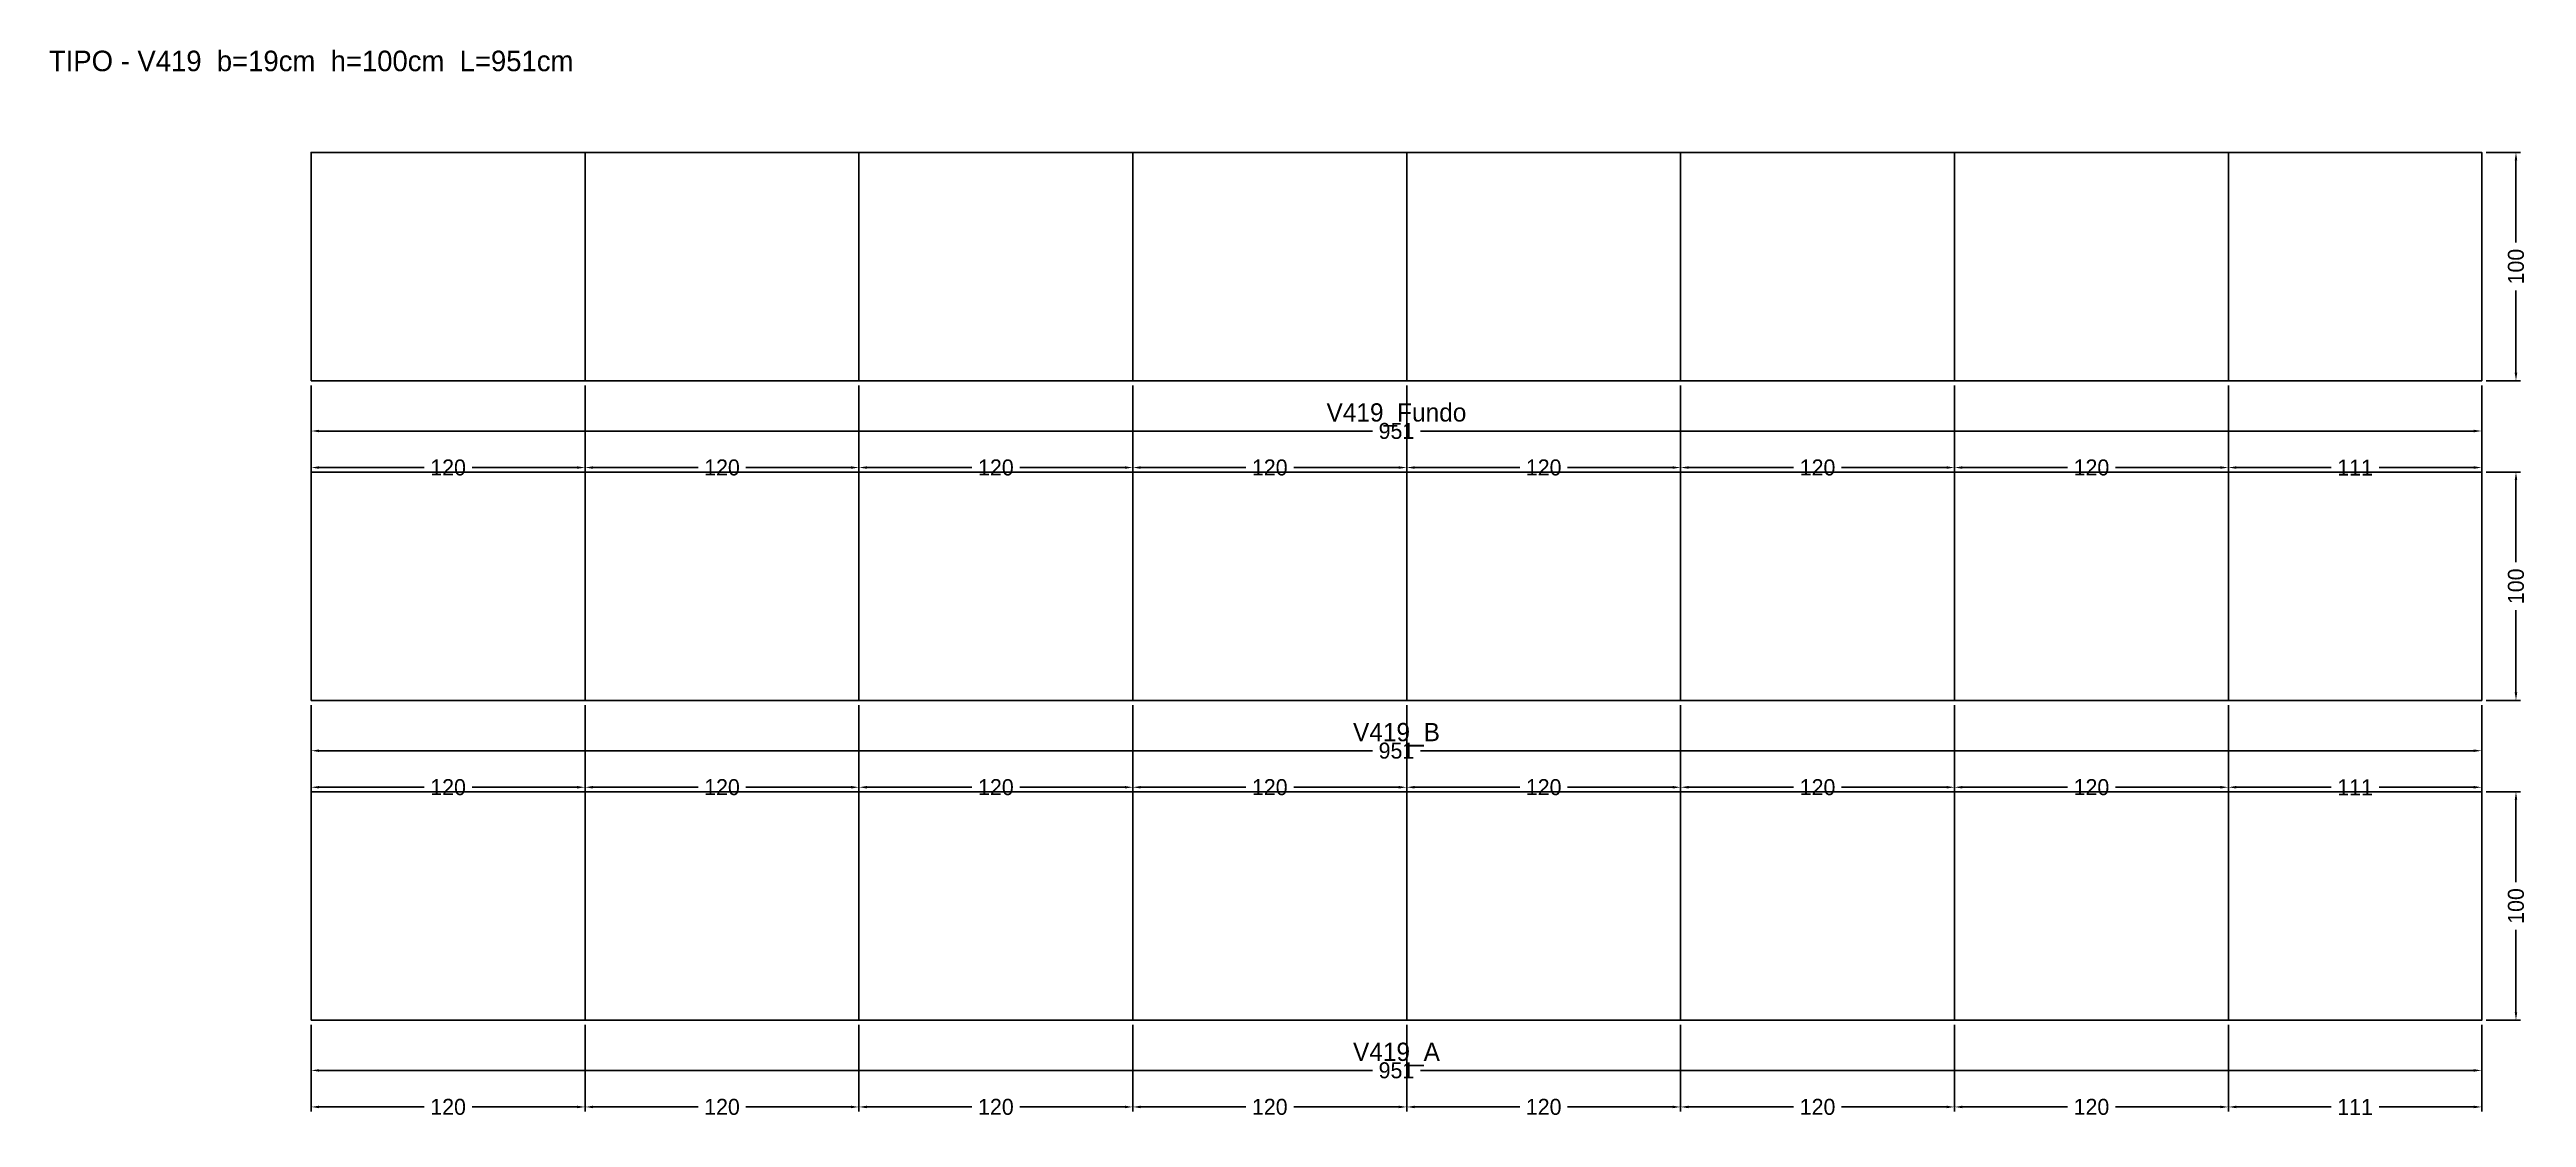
# Model space of a CAD drawing. Header units: metres. Extents: x -115 to 971, y -43 to 425.
import ezdxf

# ---------------------------------------------------------------- set-up
doc = ezdxf.new("R2010")
doc.units = ezdxf.units.M
for name, color, linetype in [('COTA', 3, 'Continuous'), ('NOMENCLATURA', 2, 'Continuous'), ('Paineis', 7, 'Continuous'), ('Texto Secao', 2, 'Continuous')]:
    doc.layers.add(name, color=color, linetype=linetype)
doc.dimstyles.new('COTA_VIG', dxfattribs={"dimtxt": 7, "dimasz": 3.5, "dimexe": 2, "dimexo": 2, "dimgap": 1.5, "dimtad": 1, "dimdec": 1, "dimcen": 2.5, "dimclrd": 3, "dimclre": 3, "dimclrt": 3, "dimazin": 3, "dimtfac": 1, "dimtmove": 0, "dimatfit": 3})

# ---------------------------------------------------------------- blocks, each defined once
blk = doc.blocks.new('_CLOSEDFILLED')
at = {"color": 0, "linetype": 'BYBLOCK'}
blk.add_solid([(-1, 0.16), (0, 0), (-1, -0.16)], dxfattribs=at)
blk = doc.blocks.new('*D1')
at = {"color": 3}
for p, q in [((0, -2), (0, -24)), ((951, -2), (951, -24)), ((3.5, -22), (465, -22)), ((486, -22), (947.5, -22))]:
    blk.add_line(p, q, dxfattribs=at)
at = {"layer": 'Defpoints'}
for p in [(0, 0), (951, 0), (0, -22)]:
    blk.add_point(p, dxfattribs=at)
at = {"layer": 'COTA', "color": 3, "xscale": 3.5, "yscale": 3.5, "rotation": 180}
blk.add_blockref('_CLOSEDFILLED', (0, -22), dxfattribs=at)
at = {"layer": 'COTA', "color": 3, "xscale": 3.5, "yscale": 3.5}
blk.add_blockref('_CLOSEDFILLED', (951, -22), dxfattribs=at)
at = {"layer": 'COTA', "color": 3, "insert": (475.5, -22), "char_height": 7, "attachment_point": 5}
blk.add_mtext('951', dxfattribs=at)
blk = doc.blocks.new('*D2')
at = {"color": 3}
for p, q in [((0, -2), (0, -40)), ((120, -2), (120, -40)), ((3.5, -38), (49.5, -38)), ((70.5, -38), (116.5, -38))]:
    blk.add_line(p, q, dxfattribs=at)
at = {"layer": 'Defpoints'}
for p in [(0, 0), (120, 0), (0, -38)]:
    blk.add_point(p, dxfattribs=at)
at = {"layer": 'COTA', "color": 3, "xscale": 3.5, "yscale": 3.5, "rotation": 180}
blk.add_blockref('_CLOSEDFILLED', (0, -38), dxfattribs=at)
at = {"layer": 'COTA', "color": 3, "xscale": 3.5, "yscale": 3.5}
blk.add_blockref('_CLOSEDFILLED', (120, -38), dxfattribs=at)
at = {"layer": 'COTA', "color": 3, "insert": (60, -38), "char_height": 7, "attachment_point": 5}
blk.add_mtext('120', dxfattribs=at)
blk = doc.blocks.new('*D3')
at = {"color": 3}
for p, q in [((120, -2), (120, -40)), ((240, -2), (240, -40)), ((123.5, -38), (169.5, -38)), ((190.5, -38), (236.5, -38))]:
    blk.add_line(p, q, dxfattribs=at)
at = {"layer": 'Defpoints'}
for p in [(120, 0), (240, 0), (120, -38)]:
    blk.add_point(p, dxfattribs=at)
at = {"layer": 'COTA', "color": 3, "xscale": 3.5, "yscale": 3.5, "rotation": 180}
blk.add_blockref('_CLOSEDFILLED', (120, -38), dxfattribs=at)
at = {"layer": 'COTA', "color": 3, "xscale": 3.5, "yscale": 3.5}
blk.add_blockref('_CLOSEDFILLED', (240, -38), dxfattribs=at)
at = {"layer": 'COTA', "color": 3, "insert": (180, -38), "char_height": 7, "attachment_point": 5}
blk.add_mtext('120', dxfattribs=at)
blk = doc.blocks.new('*D4')
at = {"color": 3}
for p, q in [((240, -2), (240, -40)), ((360, -2), (360, -40)), ((243.5, -38), (289.5, -38)), ((310.5, -38), (356.5, -38))]:
    blk.add_line(p, q, dxfattribs=at)
at = {"layer": 'Defpoints'}
for p in [(240, 0), (360, 0), (240, -38)]:
    blk.add_point(p, dxfattribs=at)
at = {"layer": 'COTA', "color": 3, "xscale": 3.5, "yscale": 3.5, "rotation": 180}
blk.add_blockref('_CLOSEDFILLED', (240, -38), dxfattribs=at)
at = {"layer": 'COTA', "color": 3, "xscale": 3.5, "yscale": 3.5}
blk.add_blockref('_CLOSEDFILLED', (360, -38), dxfattribs=at)
at = {"layer": 'COTA', "color": 3, "insert": (300, -38), "char_height": 7, "attachment_point": 5}
blk.add_mtext('120', dxfattribs=at)
blk = doc.blocks.new('*D5')
at = {"color": 3}
for p, q in [((360, -2), (360, -40)), ((480, -2), (480, -40)), ((363.5, -38), (409.5, -38)), ((430.5, -38), (476.5, -38))]:
    blk.add_line(p, q, dxfattribs=at)
at = {"layer": 'Defpoints'}
for p in [(360, 0), (480, 0), (360, -38)]:
    blk.add_point(p, dxfattribs=at)
at = {"layer": 'COTA', "color": 3, "xscale": 3.5, "yscale": 3.5, "rotation": 180}
blk.add_blockref('_CLOSEDFILLED', (360, -38), dxfattribs=at)
at = {"layer": 'COTA', "color": 3, "xscale": 3.5, "yscale": 3.5}
blk.add_blockref('_CLOSEDFILLED', (480, -38), dxfattribs=at)
at = {"layer": 'COTA', "color": 3, "insert": (420, -38), "char_height": 7, "attachment_point": 5}
blk.add_mtext('120', dxfattribs=at)
blk = doc.blocks.new('*D6')
at = {"color": 3}
for p, q in [((480, -2), (480, -40)), ((600, -2), (600, -40)), ((483.5, -38), (529.5, -38)), ((550.5, -38), (596.5, -38))]:
    blk.add_line(p, q, dxfattribs=at)
at = {"layer": 'Defpoints'}
for p in [(480, 0), (600, 0), (480, -38)]:
    blk.add_point(p, dxfattribs=at)
at = {"layer": 'COTA', "color": 3, "xscale": 3.5, "yscale": 3.5, "rotation": 180}
blk.add_blockref('_CLOSEDFILLED', (480, -38), dxfattribs=at)
at = {"layer": 'COTA', "color": 3, "xscale": 3.5, "yscale": 3.5}
blk.add_blockref('_CLOSEDFILLED', (600, -38), dxfattribs=at)
at = {"layer": 'COTA', "color": 3, "insert": (540, -38), "char_height": 7, "attachment_point": 5}
blk.add_mtext('120', dxfattribs=at)
blk = doc.blocks.new('*D7')
at = {"color": 3}
for p, q in [((600, -2), (600, -40)), ((720, -2), (720, -40)), ((603.5, -38), (649.5, -38)), ((670.5, -38), (716.5, -38))]:
    blk.add_line(p, q, dxfattribs=at)
at = {"layer": 'Defpoints'}
for p in [(600, 0), (720, 0), (600, -38)]:
    blk.add_point(p, dxfattribs=at)
at = {"layer": 'COTA', "color": 3, "xscale": 3.5, "yscale": 3.5, "rotation": 180}
blk.add_blockref('_CLOSEDFILLED', (600, -38), dxfattribs=at)
at = {"layer": 'COTA', "color": 3, "xscale": 3.5, "yscale": 3.5}
blk.add_blockref('_CLOSEDFILLED', (720, -38), dxfattribs=at)
at = {"layer": 'COTA', "color": 3, "insert": (660, -38), "char_height": 7, "attachment_point": 5}
blk.add_mtext('120', dxfattribs=at)
blk = doc.blocks.new('*D8')
at = {"color": 3}
for p, q in [((720, -2), (720, -40)), ((840, -2), (840, -40)), ((723.5, -38), (769.5, -38)), ((790.5, -38), (836.5, -38))]:
    blk.add_line(p, q, dxfattribs=at)
at = {"layer": 'Defpoints'}
for p in [(720, 0), (840, 0), (720, -38)]:
    blk.add_point(p, dxfattribs=at)
at = {"layer": 'COTA', "color": 3, "xscale": 3.5, "yscale": 3.5, "rotation": 180}
blk.add_blockref('_CLOSEDFILLED', (720, -38), dxfattribs=at)
at = {"layer": 'COTA', "color": 3, "xscale": 3.5, "yscale": 3.5}
blk.add_blockref('_CLOSEDFILLED', (840, -38), dxfattribs=at)
at = {"layer": 'COTA', "color": 3, "insert": (780, -38), "char_height": 7, "attachment_point": 5}
blk.add_mtext('120', dxfattribs=at)
blk = doc.blocks.new('*D9')
at = {"color": 3}
for p, q in [((840, -2), (840, -40)), ((951, -2), (951, -40)), ((843.5, -38), (885, -38)), ((906, -38), (947.5, -38))]:
    blk.add_line(p, q, dxfattribs=at)
at = {"layer": 'Defpoints'}
for p in [(840, 0), (951, 0), (840, -38)]:
    blk.add_point(p, dxfattribs=at)
at = {"layer": 'COTA', "color": 3, "xscale": 3.5, "yscale": 3.5, "rotation": 180}
blk.add_blockref('_CLOSEDFILLED', (840, -38), dxfattribs=at)
at = {"layer": 'COTA', "color": 3, "xscale": 3.5, "yscale": 3.5}
blk.add_blockref('_CLOSEDFILLED', (951, -38), dxfattribs=at)
at = {"layer": 'COTA', "color": 3, "insert": (895.5, -38), "char_height": 7, "attachment_point": 5}
blk.add_mtext('111', dxfattribs=at)
blk = doc.blocks.new('*D10')
at = {"color": 3}
for p, q in [((953, 100), (968, 100)), ((966, 60.5), (966, 96.5)), ((966, 3.5), (966, 39.5)), ((953, 0), (968, 0))]:
    blk.add_line(p, q, dxfattribs=at)
at = {"layer": 'Defpoints'}
for p in [(951, 100), (951, 0), (966, 0)]:
    blk.add_point(p, dxfattribs=at)
at = {"layer": 'COTA', "color": 3, "xscale": 3.5, "yscale": 3.5}
for p, rotation in [((966, 100), 90), ((966, 0), 270)]:
    blk.add_blockref('_CLOSEDFILLED', p, dxfattribs=dict(at, rotation=rotation))
at = {"layer": 'COTA', "color": 3, "insert": (966, 50), "char_height": 7, "attachment_point": 5, "rotation": 90}
blk.add_mtext('100', dxfattribs=at)
blk = doc.blocks.new('*D11')
at = {"color": 3}
for p, q in [((0, 138), (0, 116)), ((951, 138), (951, 116)), ((3.5, 118), (465, 118)), ((486, 118), (947.5, 118))]:
    blk.add_line(p, q, dxfattribs=at)
at = {"layer": 'Defpoints'}
for p in [(0, 140), (951, 140), (0, 118)]:
    blk.add_point(p, dxfattribs=at)
at = {"layer": 'COTA', "color": 3, "xscale": 3.5, "yscale": 3.5, "rotation": 180}
blk.add_blockref('_CLOSEDFILLED', (0, 118), dxfattribs=at)
at = {"layer": 'COTA', "color": 3, "xscale": 3.5, "yscale": 3.5}
blk.add_blockref('_CLOSEDFILLED', (951, 118), dxfattribs=at)
at = {"layer": 'COTA', "color": 3, "insert": (475.5, 118), "char_height": 7, "attachment_point": 5}
blk.add_mtext('951', dxfattribs=at)
blk = doc.blocks.new('*D12')
at = {"color": 3}
for p, q in [((0, 138), (0, 100)), ((120, 138), (120, 100)), ((3.5, 102), (49.5, 102)), ((70.5, 102), (116.5, 102))]:
    blk.add_line(p, q, dxfattribs=at)
at = {"layer": 'Defpoints'}
for p in [(0, 140), (120, 140), (0, 102)]:
    blk.add_point(p, dxfattribs=at)
at = {"layer": 'COTA', "color": 3, "xscale": 3.5, "yscale": 3.5, "rotation": 180}
blk.add_blockref('_CLOSEDFILLED', (0, 102), dxfattribs=at)
at = {"layer": 'COTA', "color": 3, "xscale": 3.5, "yscale": 3.5}
blk.add_blockref('_CLOSEDFILLED', (120, 102), dxfattribs=at)
at = {"layer": 'COTA', "color": 3, "insert": (60, 102), "char_height": 7, "attachment_point": 5}
blk.add_mtext('120', dxfattribs=at)
blk = doc.blocks.new('*D13')
at = {"color": 3}
for p, q in [((120, 138), (120, 100)), ((240, 138), (240, 100)), ((123.5, 102), (169.5, 102)), ((190.5, 102), (236.5, 102))]:
    blk.add_line(p, q, dxfattribs=at)
at = {"layer": 'Defpoints'}
for p in [(120, 140), (240, 140), (120, 102)]:
    blk.add_point(p, dxfattribs=at)
at = {"layer": 'COTA', "color": 3, "xscale": 3.5, "yscale": 3.5, "rotation": 180}
blk.add_blockref('_CLOSEDFILLED', (120, 102), dxfattribs=at)
at = {"layer": 'COTA', "color": 3, "xscale": 3.5, "yscale": 3.5}
blk.add_blockref('_CLOSEDFILLED', (240, 102), dxfattribs=at)
at = {"layer": 'COTA', "color": 3, "insert": (180, 102), "char_height": 7, "attachment_point": 5}
blk.add_mtext('120', dxfattribs=at)
blk = doc.blocks.new('*D14')
at = {"color": 3}
for p, q in [((240, 138), (240, 100)), ((360, 138), (360, 100)), ((243.5, 102), (289.5, 102)), ((310.5, 102), (356.5, 102))]:
    blk.add_line(p, q, dxfattribs=at)
at = {"layer": 'Defpoints'}
for p in [(240, 140), (360, 140), (240, 102)]:
    blk.add_point(p, dxfattribs=at)
at = {"layer": 'COTA', "color": 3, "xscale": 3.5, "yscale": 3.5, "rotation": 180}
blk.add_blockref('_CLOSEDFILLED', (240, 102), dxfattribs=at)
at = {"layer": 'COTA', "color": 3, "xscale": 3.5, "yscale": 3.5}
blk.add_blockref('_CLOSEDFILLED', (360, 102), dxfattribs=at)
at = {"layer": 'COTA', "color": 3, "insert": (300, 102), "char_height": 7, "attachment_point": 5}
blk.add_mtext('120', dxfattribs=at)
blk = doc.blocks.new('*D15')
at = {"color": 3}
for p, q in [((360, 138), (360, 100)), ((480, 138), (480, 100)), ((363.5, 102), (409.5, 102)), ((430.5, 102), (476.5, 102))]:
    blk.add_line(p, q, dxfattribs=at)
at = {"layer": 'Defpoints'}
for p in [(360, 140), (480, 140), (360, 102)]:
    blk.add_point(p, dxfattribs=at)
at = {"layer": 'COTA', "color": 3, "xscale": 3.5, "yscale": 3.5, "rotation": 180}
blk.add_blockref('_CLOSEDFILLED', (360, 102), dxfattribs=at)
at = {"layer": 'COTA', "color": 3, "xscale": 3.5, "yscale": 3.5}
blk.add_blockref('_CLOSEDFILLED', (480, 102), dxfattribs=at)
at = {"layer": 'COTA', "color": 3, "insert": (420, 102), "char_height": 7, "attachment_point": 5}
blk.add_mtext('120', dxfattribs=at)
blk = doc.blocks.new('*D16')
at = {"color": 3}
for p, q in [((480, 138), (480, 100)), ((600, 138), (600, 100)), ((483.5, 102), (529.5, 102)), ((550.5, 102), (596.5, 102))]:
    blk.add_line(p, q, dxfattribs=at)
at = {"layer": 'Defpoints'}
for p in [(480, 140), (600, 140), (480, 102)]:
    blk.add_point(p, dxfattribs=at)
at = {"layer": 'COTA', "color": 3, "xscale": 3.5, "yscale": 3.5, "rotation": 180}
blk.add_blockref('_CLOSEDFILLED', (480, 102), dxfattribs=at)
at = {"layer": 'COTA', "color": 3, "xscale": 3.5, "yscale": 3.5}
blk.add_blockref('_CLOSEDFILLED', (600, 102), dxfattribs=at)
at = {"layer": 'COTA', "color": 3, "insert": (540, 102), "char_height": 7, "attachment_point": 5}
blk.add_mtext('120', dxfattribs=at)
blk = doc.blocks.new('*D17')
at = {"color": 3}
for p, q in [((600, 138), (600, 100)), ((720, 138), (720, 100)), ((603.5, 102), (649.5, 102)), ((670.5, 102), (716.5, 102))]:
    blk.add_line(p, q, dxfattribs=at)
at = {"layer": 'Defpoints'}
for p in [(600, 140), (720, 140), (600, 102)]:
    blk.add_point(p, dxfattribs=at)
at = {"layer": 'COTA', "color": 3, "xscale": 3.5, "yscale": 3.5, "rotation": 180}
blk.add_blockref('_CLOSEDFILLED', (600, 102), dxfattribs=at)
at = {"layer": 'COTA', "color": 3, "xscale": 3.5, "yscale": 3.5}
blk.add_blockref('_CLOSEDFILLED', (720, 102), dxfattribs=at)
at = {"layer": 'COTA', "color": 3, "insert": (660, 102), "char_height": 7, "attachment_point": 5}
blk.add_mtext('120', dxfattribs=at)
blk = doc.blocks.new('*D18')
at = {"color": 3}
for p, q in [((720, 138), (720, 100)), ((840, 138), (840, 100)), ((723.5, 102), (769.5, 102)), ((790.5, 102), (836.5, 102))]:
    blk.add_line(p, q, dxfattribs=at)
at = {"layer": 'Defpoints'}
for p in [(720, 140), (840, 140), (720, 102)]:
    blk.add_point(p, dxfattribs=at)
at = {"layer": 'COTA', "color": 3, "xscale": 3.5, "yscale": 3.5, "rotation": 180}
blk.add_blockref('_CLOSEDFILLED', (720, 102), dxfattribs=at)
at = {"layer": 'COTA', "color": 3, "xscale": 3.5, "yscale": 3.5}
blk.add_blockref('_CLOSEDFILLED', (840, 102), dxfattribs=at)
at = {"layer": 'COTA', "color": 3, "insert": (780, 102), "char_height": 7, "attachment_point": 5}
blk.add_mtext('120', dxfattribs=at)
blk = doc.blocks.new('*D19')
at = {"color": 3}
for p, q in [((840, 138), (840, 100)), ((951, 138), (951, 100)), ((843.5, 102), (885, 102)), ((906, 102), (947.5, 102))]:
    blk.add_line(p, q, dxfattribs=at)
at = {"layer": 'Defpoints'}
for p in [(840, 140), (951, 140), (840, 102)]:
    blk.add_point(p, dxfattribs=at)
at = {"layer": 'COTA', "color": 3, "xscale": 3.5, "yscale": 3.5, "rotation": 180}
blk.add_blockref('_CLOSEDFILLED', (840, 102), dxfattribs=at)
at = {"layer": 'COTA', "color": 3, "xscale": 3.5, "yscale": 3.5}
blk.add_blockref('_CLOSEDFILLED', (951, 102), dxfattribs=at)
at = {"layer": 'COTA', "color": 3, "insert": (895.5, 102), "char_height": 7, "attachment_point": 5}
blk.add_mtext('111', dxfattribs=at)
blk = doc.blocks.new('*D20')
at = {"color": 3}
for p, q in [((953, 240), (968, 240)), ((966, 200.5), (966, 236.5)), ((966, 143.5), (966, 179.5)), ((953, 140), (968, 140))]:
    blk.add_line(p, q, dxfattribs=at)
at = {"layer": 'Defpoints'}
for p in [(951, 240), (951, 140), (966, 140)]:
    blk.add_point(p, dxfattribs=at)
at = {"layer": 'COTA', "color": 3, "xscale": 3.5, "yscale": 3.5}
for p, rotation in [((966, 240), 90), ((966, 140), 270)]:
    blk.add_blockref('_CLOSEDFILLED', p, dxfattribs=dict(at, rotation=rotation))
at = {"layer": 'COTA', "color": 3, "insert": (966, 190), "char_height": 7, "attachment_point": 5, "rotation": 90}
blk.add_mtext('100', dxfattribs=at)
blk = doc.blocks.new('*D21')
at = {"color": 3}
for p, q in [((0, 278), (0, 256)), ((951, 278), (951, 256)), ((3.5, 258), (465, 258)), ((486, 258), (947.5, 258))]:
    blk.add_line(p, q, dxfattribs=at)
at = {"layer": 'Defpoints'}
for p in [(0, 280), (951, 280), (0, 258)]:
    blk.add_point(p, dxfattribs=at)
at = {"layer": 'COTA', "color": 3, "xscale": 3.5, "yscale": 3.5, "rotation": 180}
blk.add_blockref('_CLOSEDFILLED', (0, 258), dxfattribs=at)
at = {"layer": 'COTA', "color": 3, "xscale": 3.5, "yscale": 3.5}
blk.add_blockref('_CLOSEDFILLED', (951, 258), dxfattribs=at)
at = {"layer": 'COTA', "color": 3, "insert": (475.5, 258), "char_height": 7, "attachment_point": 5}
blk.add_mtext('951', dxfattribs=at)
blk = doc.blocks.new('*D22')
at = {"color": 3}
for p, q in [((0, 278), (0, 240)), ((120, 278), (120, 240)), ((3.5, 242), (49.5, 242)), ((70.5, 242), (116.5, 242))]:
    blk.add_line(p, q, dxfattribs=at)
at = {"layer": 'Defpoints'}
for p in [(0, 280), (120, 280), (0, 242)]:
    blk.add_point(p, dxfattribs=at)
at = {"layer": 'COTA', "color": 3, "xscale": 3.5, "yscale": 3.5, "rotation": 180}
blk.add_blockref('_CLOSEDFILLED', (0, 242), dxfattribs=at)
at = {"layer": 'COTA', "color": 3, "xscale": 3.5, "yscale": 3.5}
blk.add_blockref('_CLOSEDFILLED', (120, 242), dxfattribs=at)
at = {"layer": 'COTA', "color": 3, "insert": (60, 242), "char_height": 7, "attachment_point": 5}
blk.add_mtext('120', dxfattribs=at)
blk = doc.blocks.new('*D23')
at = {"color": 3}
for p, q in [((120, 278), (120, 240)), ((240, 278), (240, 240)), ((123.5, 242), (169.5, 242)), ((190.5, 242), (236.5, 242))]:
    blk.add_line(p, q, dxfattribs=at)
at = {"layer": 'Defpoints'}
for p in [(120, 280), (240, 280), (120, 242)]:
    blk.add_point(p, dxfattribs=at)
at = {"layer": 'COTA', "color": 3, "xscale": 3.5, "yscale": 3.5, "rotation": 180}
blk.add_blockref('_CLOSEDFILLED', (120, 242), dxfattribs=at)
at = {"layer": 'COTA', "color": 3, "xscale": 3.5, "yscale": 3.5}
blk.add_blockref('_CLOSEDFILLED', (240, 242), dxfattribs=at)
at = {"layer": 'COTA', "color": 3, "insert": (180, 242), "char_height": 7, "attachment_point": 5}
blk.add_mtext('120', dxfattribs=at)
blk = doc.blocks.new('*D24')
at = {"color": 3}
for p, q in [((240, 278), (240, 240)), ((360, 278), (360, 240)), ((243.5, 242), (289.5, 242)), ((310.5, 242), (356.5, 242))]:
    blk.add_line(p, q, dxfattribs=at)
at = {"layer": 'Defpoints'}
for p in [(240, 280), (360, 280), (240, 242)]:
    blk.add_point(p, dxfattribs=at)
at = {"layer": 'COTA', "color": 3, "xscale": 3.5, "yscale": 3.5, "rotation": 180}
blk.add_blockref('_CLOSEDFILLED', (240, 242), dxfattribs=at)
at = {"layer": 'COTA', "color": 3, "xscale": 3.5, "yscale": 3.5}
blk.add_blockref('_CLOSEDFILLED', (360, 242), dxfattribs=at)
at = {"layer": 'COTA', "color": 3, "insert": (300, 242), "char_height": 7, "attachment_point": 5}
blk.add_mtext('120', dxfattribs=at)
blk = doc.blocks.new('*D25')
at = {"color": 3}
for p, q in [((360, 278), (360, 240)), ((480, 278), (480, 240)), ((363.5, 242), (409.5, 242)), ((430.5, 242), (476.5, 242))]:
    blk.add_line(p, q, dxfattribs=at)
at = {"layer": 'Defpoints'}
for p in [(360, 280), (480, 280), (360, 242)]:
    blk.add_point(p, dxfattribs=at)
at = {"layer": 'COTA', "color": 3, "xscale": 3.5, "yscale": 3.5, "rotation": 180}
blk.add_blockref('_CLOSEDFILLED', (360, 242), dxfattribs=at)
at = {"layer": 'COTA', "color": 3, "xscale": 3.5, "yscale": 3.5}
blk.add_blockref('_CLOSEDFILLED', (480, 242), dxfattribs=at)
at = {"layer": 'COTA', "color": 3, "insert": (420, 242), "char_height": 7, "attachment_point": 5}
blk.add_mtext('120', dxfattribs=at)
blk = doc.blocks.new('*D26')
at = {"color": 3}
for p, q in [((480, 278), (480, 240)), ((600, 278), (600, 240)), ((483.5, 242), (529.5, 242)), ((550.5, 242), (596.5, 242))]:
    blk.add_line(p, q, dxfattribs=at)
at = {"layer": 'Defpoints'}
for p in [(480, 280), (600, 280), (480, 242)]:
    blk.add_point(p, dxfattribs=at)
at = {"layer": 'COTA', "color": 3, "xscale": 3.5, "yscale": 3.5, "rotation": 180}
blk.add_blockref('_CLOSEDFILLED', (480, 242), dxfattribs=at)
at = {"layer": 'COTA', "color": 3, "xscale": 3.5, "yscale": 3.5}
blk.add_blockref('_CLOSEDFILLED', (600, 242), dxfattribs=at)
at = {"layer": 'COTA', "color": 3, "insert": (540, 242), "char_height": 7, "attachment_point": 5}
blk.add_mtext('120', dxfattribs=at)
blk = doc.blocks.new('*D27')
at = {"color": 3}
for p, q in [((600, 278), (600, 240)), ((720, 278), (720, 240)), ((603.5, 242), (649.5, 242)), ((670.5, 242), (716.5, 242))]:
    blk.add_line(p, q, dxfattribs=at)
at = {"layer": 'Defpoints'}
for p in [(600, 280), (720, 280), (600, 242)]:
    blk.add_point(p, dxfattribs=at)
at = {"layer": 'COTA', "color": 3, "xscale": 3.5, "yscale": 3.5, "rotation": 180}
blk.add_blockref('_CLOSEDFILLED', (600, 242), dxfattribs=at)
at = {"layer": 'COTA', "color": 3, "xscale": 3.5, "yscale": 3.5}
blk.add_blockref('_CLOSEDFILLED', (720, 242), dxfattribs=at)
at = {"layer": 'COTA', "color": 3, "insert": (660, 242), "char_height": 7, "attachment_point": 5}
blk.add_mtext('120', dxfattribs=at)
blk = doc.blocks.new('*D28')
at = {"color": 3}
for p, q in [((720, 278), (720, 240)), ((840, 278), (840, 240)), ((723.5, 242), (769.5, 242)), ((790.5, 242), (836.5, 242))]:
    blk.add_line(p, q, dxfattribs=at)
at = {"layer": 'Defpoints'}
for p in [(720, 280), (840, 280), (720, 242)]:
    blk.add_point(p, dxfattribs=at)
at = {"layer": 'COTA', "color": 3, "xscale": 3.5, "yscale": 3.5, "rotation": 180}
blk.add_blockref('_CLOSEDFILLED', (720, 242), dxfattribs=at)
at = {"layer": 'COTA', "color": 3, "xscale": 3.5, "yscale": 3.5}
blk.add_blockref('_CLOSEDFILLED', (840, 242), dxfattribs=at)
at = {"layer": 'COTA', "color": 3, "insert": (780, 242), "char_height": 7, "attachment_point": 5}
blk.add_mtext('120', dxfattribs=at)
blk = doc.blocks.new('*D29')
at = {"color": 3}
for p, q in [((840, 278), (840, 240)), ((951, 278), (951, 240)), ((843.5, 242), (885, 242)), ((906, 242), (947.5, 242))]:
    blk.add_line(p, q, dxfattribs=at)
at = {"layer": 'Defpoints'}
for p in [(840, 280), (951, 280), (840, 242)]:
    blk.add_point(p, dxfattribs=at)
at = {"layer": 'COTA', "color": 3, "xscale": 3.5, "yscale": 3.5, "rotation": 180}
blk.add_blockref('_CLOSEDFILLED', (840, 242), dxfattribs=at)
at = {"layer": 'COTA', "color": 3, "xscale": 3.5, "yscale": 3.5}
blk.add_blockref('_CLOSEDFILLED', (951, 242), dxfattribs=at)
at = {"layer": 'COTA', "color": 3, "insert": (895.5, 242), "char_height": 7, "attachment_point": 5}
blk.add_mtext('111', dxfattribs=at)
blk = doc.blocks.new('*D30')
at = {"color": 3}
for p, q in [((953, 380), (968, 380)), ((966, 340.5), (966, 376.5)), ((966, 283.5), (966, 319.5)), ((953, 280), (968, 280))]:
    blk.add_line(p, q, dxfattribs=at)
at = {"layer": 'Defpoints'}
for p in [(951, 380), (951, 280), (966, 280)]:
    blk.add_point(p, dxfattribs=at)
at = {"layer": 'COTA', "color": 3, "xscale": 3.5, "yscale": 3.5}
for p, rotation in [((966, 380), 90), ((966, 280), 270)]:
    blk.add_blockref('_CLOSEDFILLED', p, dxfattribs=dict(at, rotation=rotation))
at = {"layer": 'COTA', "color": 3, "insert": (966, 330), "char_height": 7, "attachment_point": 5, "rotation": 90}
blk.add_mtext('100', dxfattribs=at)

msp = doc.modelspace()

# ---------------------------------------------------------------- linework, layer by layer
at = {"layer": 'Paineis'}
for points in [[(0, 280), (120, 280), (120, 380), (0, 380)], [(120, 280), (240, 280), (240, 380), (120, 380)], [(240, 280), (360, 280), (360, 380), (240, 380)], [(360, 280), (480, 280), (480, 380), (360, 380)], [(480, 280), (600, 280), (600, 380), (480, 380)], [(600, 280), (720, 280), (720, 380), (600, 380)], [(720, 280), (840, 280), (840, 380), (720, 380)], [(840, 280), (951, 280), (951, 380), (840, 380)], [(0, 140), (120, 140), (120, 240), (0, 240)], [(120, 140), (240, 140), (240, 240), (120, 240)], [(240, 140), (360, 140), (360, 240), (240, 240)], [(360, 140), (480, 140), (480, 240), (360, 240)], [(480, 140), (600, 140), (600, 240), (480, 240)], [(600, 140), (720, 140), (720, 240), (600, 240)], [(720, 140), (840, 140), (840, 240), (720, 240)], [(840, 140), (951, 140), (951, 240), (840, 240)], [(0, 0), (120, 0), (120, 100), (0, 100)], [(120, 0), (240, 0), (240, 100), (120, 100)], [(240, 0), (360, 0), (360, 100), (240, 100)], [(360, 0), (480, 0), (480, 100), (360, 100)], [(480, 0), (600, 0), (600, 100), (480, 100)], [(600, 0), (720, 0), (720, 100), (600, 100)], [(720, 0), (840, 0), (840, 100), (720, 100)], [(840, 0), (951, 0), (951, 100), (840, 100)]]:
    msp.add_lwpolyline(points, close=True, dxfattribs=at)

# ---------------------------------------------------------------- texts
at = {"layer": 'NOMENCLATURA', "insert": (0, 420), "char_height": 9, "width": 971, "attachment_point": 5}
msp.add_mtext('TIPO - V419  b=19cm  h=100cm  L=951cm', dxfattribs=at)
at = {"layer": 'Texto Secao', "char_height": 8, "width": 971, "attachment_point": 5}
for s, insert in [('V419_Fundo', (475.5, 265)), ('V419_B', (475.5, 125)), ('V419_A', (475.5, -15))]:
    msp.add_mtext(s, dxfattribs=dict(at, insert=insert))

# ---------------------------------------------------------------- dimensions: what is measured, and where the dimension line sits
at = {"layer": 'COTA'}
for base, p1, p2, picture, middle in [((966, 280), (951, 280), (951, 380), '*D30', (966, 330)), ((966, 140), (951, 140), (951, 240), '*D20', (966, 190)), ((966, 0), (951, 0), (951, 100), '*D10', (966, 50))]:
    dim = msp.add_linear_dim(base=base, p1=p1, p2=p2, angle=90, dimstyle='COTA_VIG', dxfattribs=at)
    dim.commit()
    dim.dimension.update_dxf_attribs({"geometry": picture, "text_midpoint": middle})
for base, p1, p2, picture, middle in [((0, 258), (0, 280), (951, 280), '*D21', (475.5, 258)), ((0, 242), (0, 280), (120, 280), '*D22', (60, 242)), ((120, 242), (120, 280), (240, 280), '*D23', (180, 242)), ((240, 242), (240, 280), (360, 280), '*D24', (300, 242)), ((360, 242), (360, 280), (480, 280), '*D25', (420, 242)), ((480, 242), (480, 280), (600, 280), '*D26', (540, 242)), ((600, 242), (600, 280), (720, 280), '*D27', (660, 242)), ((720, 242), (720, 280), (840, 280), '*D28', (780, 242)), ((840, 242), (840, 280), (951, 280), '*D29', (895.5, 242)), ((0, 118), (0, 140), (951, 140), '*D11', (475.5, 118)), ((0, 102), (0, 140), (120, 140), '*D12', (60, 102)), ((120, 102), (120, 140), (240, 140), '*D13', (180, 102)), ((240, 102), (240, 140), (360, 140), '*D14', (300, 102)), ((360, 102), (360, 140), (480, 140), '*D15', (420, 102)), ((480, 102), (480, 140), (600, 140), '*D16', (540, 102)), ((600, 102), (600, 140), (720, 140), '*D17', (660, 102)), ((720, 102), (720, 140), (840, 140), '*D18', (780, 102)), ((840, 102), (840, 140), (951, 140), '*D19', (895.5, 102)), ((0, -22), (0, 0), (951, 0), '*D1', (475.5, -22)), ((0, -38), (0, 0), (120, 0), '*D2', (60, -38)), ((120, -38), (120, 0), (240, 0), '*D3', (180, -38)), ((240, -38), (240, 0), (360, 0), '*D4', (300, -38)), ((360, -38), (360, 0), (480, 0), '*D5', (420, -38)), ((480, -38), (480, 0), (600, 0), '*D6', (540, -38)), ((600, -38), (600, 0), (720, 0), '*D7', (660, -38)), ((720, -38), (720, 0), (840, 0), '*D8', (780, -38)), ((840, -38), (840, 0), (951, 0), '*D9', (895.5, -38))]:
    dim = msp.add_linear_dim(base=base, p1=p1, p2=p2, dimstyle='COTA_VIG', dxfattribs=at)
    dim.commit()
    dim.dimension.update_dxf_attribs({"geometry": picture, "text_midpoint": middle})

doc.saveas('drawing.dxf')
